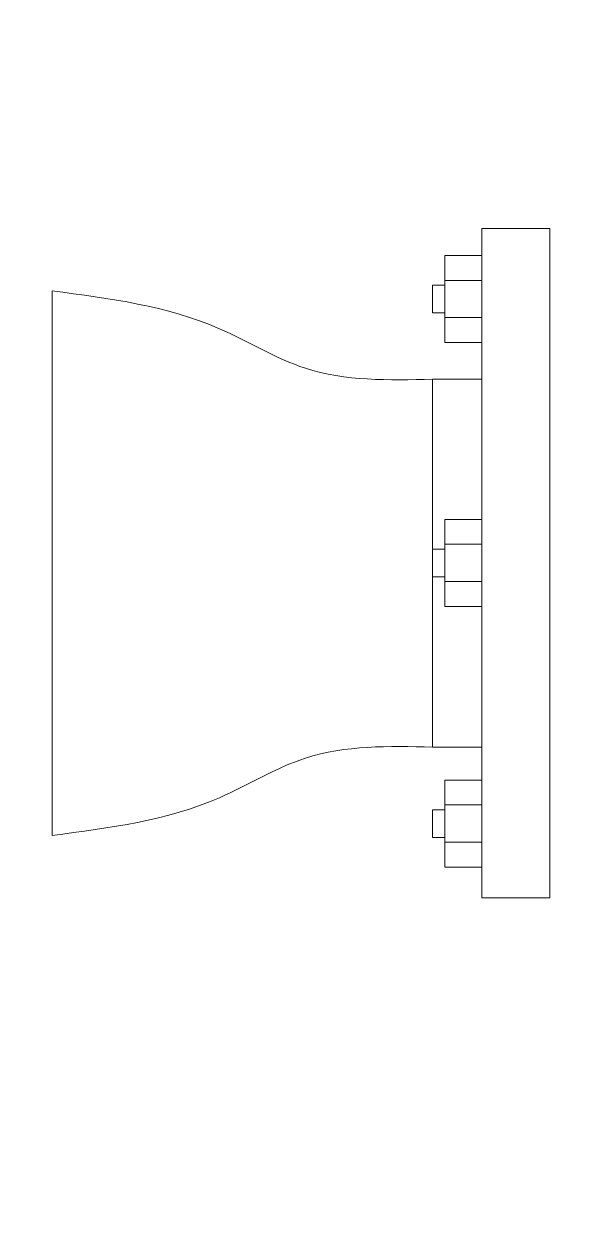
# Model space of a CAD drawing. Header units: millimetres. Extents: x 226317 to 226469, y 8188100 to 8188260.
# Drawn here: x 226393.658 to 226393.7714, y 8188235.5701 to 8188235.8217 of the extents above; entities that cross this region are included whole.
import ezdxf

# ---------------------------------------------------------------- set-up
doc = ezdxf.new("R2010")
doc.units = ezdxf.units.MM
doc.linetypes.add('IMPORT-RAYABARRA', pattern=[0.85, 0.3, -0.3, 0, -0.25])
doc.layers.add('0-BLOCK-SANIT', color=8, linetype='Continuous', lineweight=25)
doc.layers.add('MQ.TUBERÍA PVC 20mmø', color=3, linetype='IMPORT-RAYABARRA')

# ---------------------------------------------------------------- blocks, each defined once
blk = doc.blocks.new('ASDA')
at = {"layer": '0-BLOCK-SANIT', "color": 8, "lineweight": 0}
for p, q in [((-1.92326, -5.09464, 0), (-1.92326, -4.95453, 0)), ((-1.92326, -4.95453, 0), (-1.90902, -4.95453, 0)), ((-1.90902, -4.95453, 0), (-1.90902, -5.09464, 0)), ((-1.92326, -4.96019, 0), (-1.93101, -4.96019, 0)), ((-1.93101, -4.96019, 0), (-1.93101, -4.9784, 0)), ((-1.92326, -4.9784, 0), (-1.92326, -4.96019, 0)), ((-1.93101, -4.96639, 0), (-1.93358, -4.96639, 0)), ((-1.93358, -4.96639, 0), (-1.93358, -4.9722, 0)), ((-1.93101, -4.96538, 0), (-1.92326, -4.96538, 0)), ((-1.93101, -4.96538, 0), (-1.92326, -4.96538, 0)), ((-1.93358, -4.9722, 0), (-1.93101, -4.9722, 0)), ((-1.93101, -4.97317, 0), (-1.92326, -4.97317, 0)), ((-1.93101, -4.97317, 0), (-1.92326, -4.97317, 0)), ((-1.93101, -4.9784, 0), (-1.92326, -4.9784, 0)), ((-1.92326, -5.01543, 0), (-1.93101, -5.01543, 0)), ((-1.93101, -5.01543, 0), (-1.93101, -5.03364, 0)), ((-1.92326, -5.03364, 0), (-1.92326, -5.01543, 0)), ((-1.93101, -5.02163, 0), (-1.93358, -5.02163, 0)), ((-1.93358, -5.02163, 0), (-1.93358, -5.02744, 0)), ((-1.93101, -5.02062, 0), (-1.92326, -5.02062, 0)), ((-1.93101, -5.02062, 0), (-1.92326, -5.02062, 0)), ((-1.93358, -5.02744, 0), (-1.93101, -5.02744, 0)), ((-1.93101, -5.02842, 0), (-1.92326, -5.02842, 0)), ((-1.93101, -5.02842, 0), (-1.92326, -5.02842, 0)), ((-1.93101, -5.03364, 0), (-1.92326, -5.03364, 0)), ((-1.92326, -5.07, 0), (-1.93101, -5.07, 0)), ((-1.93101, -5.07, 0), (-1.93101, -5.08821, 0)), ((-1.92326, -5.08821, 0), (-1.92326, -5.07, 0)), ((-1.93101, -5.0762, 0), (-1.93358, -5.0762, 0)), ((-1.93358, -5.0762, 0), (-1.93358, -5.08201, 0)), ((-1.93101, -5.07518, 0), (-1.92326, -5.07518, 0)), ((-1.93101, -5.07518, 0), (-1.92326, -5.07518, 0)), ((-1.93358, -5.08201, 0), (-1.93101, -5.08201, 0)), ((-1.93101, -5.08298, 0), (-1.92326, -5.08298, 0)), ((-1.93101, -5.08298, 0), (-1.92326, -5.08298, 0)), ((-1.93101, -5.08821, 0), (-1.92326, -5.08821, 0)), ((-1.90902, -5.09464, 0), (-1.92326, -5.09464, 0))]:
    blk.add_line(p, q, dxfattribs=at)
at = {"layer": '0-BLOCK-SANIT', "color": 8, "linetype": 'Continuous', "lineweight": 0}
for p, q in [((-2.0132, -5.08158, 0), (-2.0132, -4.96758, 0)), ((-2.0132, -5.07458, 0), (-2.0132, -4.97458, 0)), ((-1.93358, -4.98608, 0), (-1.92326, -4.98608, 0)), ((-1.93358, -5.06309, 0), (-1.93358, -4.98608, 0)), ((-1.93358, -4.98608, 0), (-1.92326, -4.98608, 0)), ((-1.93358, -5.06309, 0), (-1.93358, -4.98635, 0)), ((-1.93358, -5.06309, 0), (-1.92326, -5.06309, 0)), ((-1.93358, -5.06309, 0), (-1.92326, -5.06309, 0))]:
    blk.add_line(p, q, dxfattribs=at)
at = {"layer": '0-BLOCK-SANIT', "color": 8, "lineweight": 0, "elevation": 0.00004}
for points in [[(-1.90902, -5.09464), (-1.92326, -5.09464), (-1.92326, -4.95453), (-1.90902, -4.95453)], [(-1.93101, -4.9784), (-1.92326, -4.9784), (-1.92326, -4.96019), (-1.93101, -4.96019)], [(-1.93101, -5.03364), (-1.92326, -5.03364), (-1.92326, -5.01543), (-1.93101, -5.01543)], [(-1.93101, -5.08821), (-1.92326, -5.08821), (-1.92326, -5.07), (-1.93101, -5.07)]]:
    blk.add_lwpolyline(points, close=True, dxfattribs=at)
at = {"layer": '0-BLOCK-SANIT', "color": 8, "lineweight": 0, "elevation": 0}
for points in [[(-1.93101, -4.96639), (-1.93358, -4.96639), (-1.93358, -4.9722), (-1.93101, -4.9722)], [(-1.93101, -5.02163), (-1.93358, -5.02163), (-1.93358, -5.02744), (-1.93101, -5.02744)], [(-1.93101, -5.0762), (-1.93358, -5.0762), (-1.93358, -5.08201), (-1.93101, -5.08201)]]:
    blk.add_lwpolyline(points, dxfattribs=at)
at = {"layer": '0-BLOCK-SANIT', "color": 8, "linetype": 'Continuous', "lineweight": 0}
for points in [[(-1.93358, -4.98608, 0), (-1.96018, -4.98378, 0), (-1.97818, -4.9755, 0), (-2.0132, -4.96758, 0)], [(-1.93358, -5.06309, 0), (-1.96018, -5.06539, 0), (-1.97818, -5.07367, 0), (-2.0132, -5.08158, 0)]]:
    blk.add_spline(points, degree=3, dxfattribs=at)
blk = doc.blocks.new('arq. estac.')
blk.add_blockref('ASDA', (226691.09909, 8188245.37893, 0))

msp = doc.modelspace()

# ---------------------------------------------------------------- block references
msp.add_blockref('arq. estac.', (-295.42204, -4.64551))

# ---------------------------------------------------------------- next in the draw order: linework, layer by layer
at = {"layer": 'MQ.TUBERÍA PVC 20mmø', "ltscale": 0.5}
msp.add_arc((226390.12298, 8188238.1122), 3.82571, 310.764, 45.58693, dxfattribs=at)

doc.saveas('drawing.dxf')
